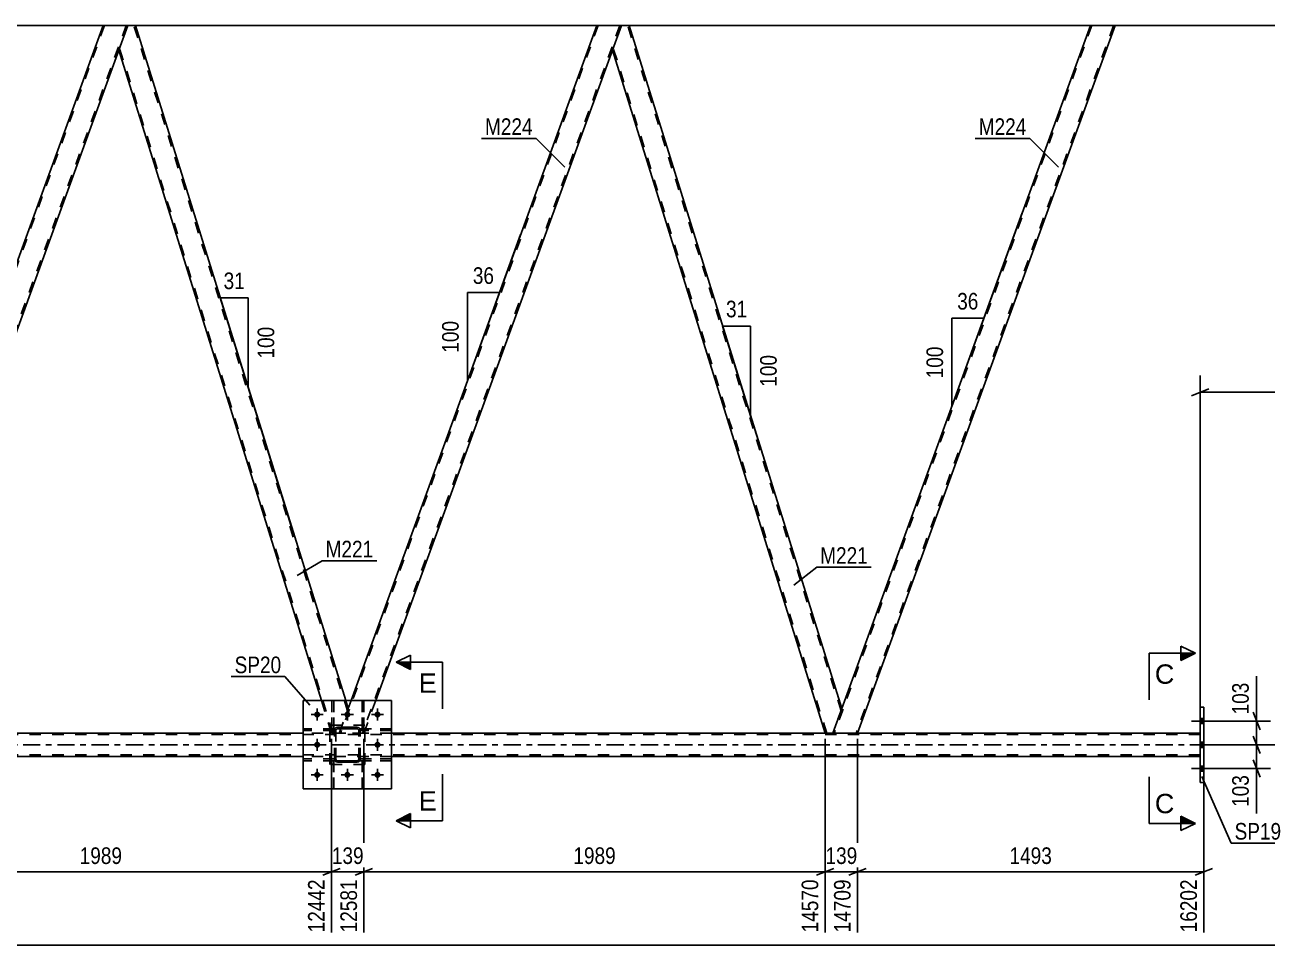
# Model space of a CAD drawing. Header units: millimetres. Extents: x 0 to 841, y 0 to 594.
# Drawn here: x 515.9 to 730.2, y 302.4 to 461.1 of the extents above; entities that cross this region are included whole.
import ezdxf

# ---------------------------------------------------------------- set-up
doc = ezdxf.new("R2010")
doc.units = ezdxf.units.MM
doc.linetypes.add('DXK_LINE_DOT2', pattern=[3.9198, 1.9599, -1.9599])
doc.linetypes.add('DXK_LINE_DOT3', pattern=[5.9187, 2.979, -0.9799, 0.9799, -0.9799])
doc.styles.add('Arial', font='ARIAL.TTF', dxfattribs={"height": 0.2})
doc.styles.add('Arial Narrow', font='ARIALN.TTF', dxfattribs={"height": 0.2})

# ---------------------------------------------------------------- blocks, each defined once
blk = doc.blocks.new('Part-318893340-3813 - 3734')
at = {"color": 7, "linetype": 'DXK_LINE_DOT2'}
for p, q in [((569.33, 339.51), (569.36, 339.69)), ((569.36, 339.69), (569.33, 339.51)), ((569.33, 334.47), (569.33, 339.51)), ((569.33, 339.51), (569.33, 339.51)), ((569.33, 334.47), (569.33, 339.51)), ((569.57, 339.51), (569.59, 339.6)), ((569.59, 339.6), (569.57, 339.51)), ((569.57, 334.47), (569.57, 339.51)), ((569.57, 339.51), (569.57, 339.51)), ((569.57, 339.51), (569.57, 334.47)), ((569.59, 339.6), (569.64, 339.68)), ((569.64, 339.68), (569.59, 339.6)), ((569.62, 339.95), (569.81, 339.99)), ((569.81, 339.99), (569.62, 339.95)), ((569.64, 339.68), (569.72, 339.73)), ((569.72, 339.73), (569.64, 339.68)), ((569.72, 339.73), (569.81, 339.75)), ((569.81, 339.75), (569.72, 339.73)), ((569.81, 339.99), (573.25, 339.99)), ((569.81, 339.99), (569.81, 339.99)), ((569.81, 339.99), (573.25, 339.99)), ((569.81, 339.75), (573.25, 339.75)), ((569.81, 339.75), (569.81, 339.75)), ((569.81, 339.75), (573.25, 339.75)), ((573.25, 339.99), (573.25, 339.99)), ((573.25, 339.99), (573.43, 339.95)), ((573.43, 339.95), (573.25, 339.99)), ((573.25, 339.75), (573.25, 339.75)), ((573.25, 339.75), (573.34, 339.73)), ((573.42, 339.68), (573.34, 339.73)), ((573.42, 339.68), (573.47, 339.6)), ((573.47, 339.6), (573.49, 339.51)), ((573.47, 339.6), (573.49, 339.51)), ((573.49, 334.47), (573.49, 339.51)), ((573.49, 339.51), (573.49, 339.51)), ((573.49, 334.47), (573.49, 339.51)), ((573.69, 339.69), (573.73, 339.51)), ((573.73, 339.51), (573.69, 339.69)), ((573.73, 334.47), (573.73, 339.51)), ((573.73, 339.51), (573.73, 339.51)), ((573.73, 334.47), (573.73, 339.51)), ((569.33, 334.47), (569.33, 334.47)), ((569.36, 334.28), (569.33, 334.47)), ((569.33, 334.47), (569.36, 334.28)), ((569.57, 334.47), (569.57, 334.47)), ((569.59, 334.37), (569.57, 334.47)), ((569.59, 334.37), (569.57, 334.47)), ((569.64, 334.3), (569.59, 334.37)), ((569.72, 334.24), (569.64, 334.3)), ((569.81, 334.23), (569.72, 334.24)), ((569.81, 334.23), (573.25, 334.23)), ((569.81, 334.23), (569.81, 334.23)), ((569.81, 334.23), (573.25, 334.23)), ((573.34, 334.24), (573.25, 334.23)), ((573.25, 334.23), (573.34, 334.24)), ((573.25, 334.23), (573.25, 334.23)), ((573.42, 334.3), (573.34, 334.24)), ((573.34, 334.24), (573.42, 334.3)), ((573.47, 334.37), (573.42, 334.3)), ((573.42, 334.3), (573.47, 334.37)), ((573.49, 334.47), (573.47, 334.37)), ((573.47, 334.37), (573.49, 334.47)), ((573.49, 334.47), (573.49, 334.47)), ((573.73, 334.47), (573.69, 334.28)), ((573.69, 334.28), (573.73, 334.47)), ((573.73, 334.47), (573.73, 334.47)), ((569.81, 333.99), (569.62, 334.02)), ((569.62, 334.02), (569.81, 333.99)), ((569.81, 333.99), (573.25, 333.99)), ((569.81, 333.99), (569.81, 333.99)), ((573.25, 333.99), (569.81, 333.99)), ((573.43, 334.02), (573.25, 333.99)), ((573.25, 333.99), (573.43, 334.02)), ((573.25, 333.99), (573.25, 333.99))]:
    blk.add_line(p, q, dxfattribs=at)
at = {"color": 7, "linetype": 'DXK_LINE_DOT3'}
blk.add_line((571.53, 336.99), (571.53, 336.99), dxfattribs=at)
at = {"color": 7, "linetype": 'DXK_LINE_DOT2'}
for centre, start, end in [((569.81, 339.51), 112.5, 157.5), ((569.81, 339.51), 112.5, 157.5), ((573.25, 339.51), 22.5, 67.5), ((573.25, 339.51), 22.5, 67.5), ((569.81, 334.47), 202.5, 247.5), ((569.81, 334.47), 202.5, 247.5), ((573.25, 334.47), 292.5, 337.5), ((573.25, 334.47), 292.5, 337.5)]:
    blk.add_arc(centre, 0.48, start, end, dxfattribs=at)
blk = doc.blocks.new('Part-318893340-3870 - 3734')
at = {"color": 7, "linetype": 'DXK_LINE_DOT2'}
for p, q in [((574.53, 339.75), (573.73, 339.75)), ((573.73, 339.75), (573.73, 339.43)), ((573.73, 339.43), (574.55, 339.43)), ((579.13, 339.75), (574.33, 339.75)), ((574.33, 339.75), (574.33, 339.43)), ((579.13, 339.43), (574.33, 339.43)), ((579.13, 339.75), (579.13, 339.43))]:
    blk.add_line(p, q, dxfattribs=at)
blk = doc.blocks.new('Part-318893340-3739 - 3734')
at = {"color": 7, "linetype": 'DXK_LINE_DOT2'}
for p, q in [((574.08, 339.74), (574.08, 344.59)), ((574.08, 344.59), (574.4, 344.59)), ((574.4, 344.59), (574.4, 339.74)), ((574.08, 340.34), (574.4, 340.34)), ((574.4, 339.74), (574.08, 339.74))]:
    blk.add_line(p, q, dxfattribs=at)
blk = doc.blocks.new('Bolt-318893340-3868 - 3734')
at = {"linetype": 'Continuous'}
for points in [[(718.6, 341.52), (718.6, 340.64), (719.24, 340.64), (719.24, 341.52)], [(718.6, 341.52), (718.6, 340.64), (719.24, 340.64), (719.24, 341.52)], [(718.6, 341.52), (718.6, 340.64), (719.24, 340.64), (719.24, 341.52)], [(718.6, 337.42), (718.6, 336.54), (719.24, 336.54), (719.24, 337.42)], [(718.6, 337.42), (718.6, 336.54), (719.24, 336.54), (719.24, 337.42)], [(718.6, 333.32), (718.6, 332.44), (719.24, 332.44), (719.24, 333.32)], [(718.6, 333.32), (718.6, 332.44), (719.24, 332.44), (719.24, 333.32)], [(718.6, 333.32), (718.6, 332.44), (719.24, 332.44), (719.24, 333.32)]]:
    blk.add_hatch(color=1, dxfattribs=at).paths.add_polyline_path(points)
at = {"color": 1, "linetype": 'Continuous'}
for p, q in [((720.4, 341.08), (717.08, 341.08)), ((720.4, 341.08), (717.08, 341.08)), ((720.4, 341.08), (717.08, 341.08)), ((719.24, 341.52), (718.6, 341.52)), ((719.24, 341.52), (718.6, 341.52)), ((719.24, 341.52), (718.6, 341.52)), ((719.24, 340.64), (718.6, 340.64)), ((719.24, 340.64), (718.6, 340.64)), ((719.24, 340.64), (718.6, 340.64)), ((720.4, 336.98), (717.08, 336.98)), ((720.4, 336.98), (717.08, 336.98)), ((719.24, 337.42), (718.6, 337.42)), ((719.24, 337.42), (718.6, 337.42)), ((719.24, 336.54), (718.6, 336.54)), ((719.24, 336.54), (718.6, 336.54)), ((720.4, 332.88), (717.08, 332.88)), ((720.4, 332.88), (717.08, 332.88)), ((720.4, 332.88), (717.08, 332.88)), ((719.24, 333.32), (718.6, 333.32)), ((719.24, 333.32), (718.6, 333.32)), ((719.24, 333.32), (718.6, 333.32)), ((719.24, 332.44), (718.6, 332.44)), ((719.24, 332.44), (718.6, 332.44)), ((719.24, 332.44), (718.6, 332.44))]:
    blk.add_line(p, q, dxfattribs=at)
blk = doc.blocks.new('Part-318893340-3742 - 3734')
at = {"color": 7, "linetype": 'DXK_LINE_DOT2'}
for p, q in [((568.88, 339.74), (568.88, 344.59)), ((568.88, 344.59), (569.2, 344.59)), ((569.2, 344.59), (569.2, 339.74)), ((568.88, 340.34), (569.2, 340.34)), ((569.2, 339.74), (568.88, 339.74))]:
    blk.add_line(p, q, dxfattribs=at)
blk = doc.blocks.new('Part-318893340-3856 - 3734')
at = {"color": 2, "linetype": 'Continuous'}
for p, q in [((529.4, 460.98), (449.84, 460.98)), ((614.53, 460.98), (534.97, 460.98)), ((699.67, 460.98), (620.11, 460.98)), ((754.32, 460.98), (703.92, 460.98))]:
    blk.add_line(p, q, dxfattribs=at)
at = {"color": 7, "linetype": 'DXK_LINE_DOT2'}
for p, q in [((534.97, 460.98), (529.4, 460.98)), ((620.11, 460.98), (614.53, 460.98)), ((703.92, 460.98), (699.67, 460.98))]:
    blk.add_line(p, q, dxfattribs=at)
blk = doc.blocks.new('Part-318893340-3822 - 3734')
at = {"color": 7, "linetype": 'DXK_LINE_DOT2'}
for p, q in [((574.08, 344.59), (574.08, 339.74)), ((574.4, 344.59), (574.08, 344.59)), ((574.4, 339.74), (574.4, 344.59)), ((574.08, 340.34), (574.4, 340.34)), ((574.08, 339.74), (574.4, 339.74))]:
    blk.add_line(p, q, dxfattribs=at)
blk = doc.blocks.new('Part-318893340-3763 - 3734')
at = {"color": 7, "linetype": 'DXK_LINE_DOT2'}
for p, q in [((574.53, 340.39), (568.53, 340.39)), ((568.53, 333.59), (568.53, 340.39)), ((574.53, 333.59), (574.53, 340.39)), ((574.53, 333.59), (568.53, 333.59))]:
    blk.add_line(p, q, dxfattribs=at)
blk = doc.blocks.new('Part-318893340-3767 - 3734')
at = {"color": 7, "linetype": 'DXK_LINE_DOT2'}
for p, q in [((569.33, 334.55), (563.93, 334.55)), ((563.93, 334.23), (563.93, 334.55)), ((569.33, 334.23), (563.93, 334.23)), ((568.73, 334.23), (568.73, 334.55)), ((569.33, 334.55), (569.33, 334.23))]:
    blk.add_line(p, q, dxfattribs=at)
blk = doc.blocks.new('Part-318893340-3768 - 3734')
at = {"color": 7, "linetype": 'DXK_LINE_DOT2'}
for p, q in [((569.33, 339.75), (563.93, 339.75)), ((563.93, 339.43), (563.93, 339.75)), ((569.33, 339.43), (563.93, 339.43)), ((568.73, 339.43), (568.73, 339.75)), ((569.33, 339.75), (569.33, 339.43))]:
    blk.add_line(p, q, dxfattribs=at)
blk = doc.blocks.new('Part-318893340-3776 - 3734')
at = {"color": 2, "linetype": 'Continuous'}
for p, q in [((533.66, 460.98), (532.11, 456.73)), ((534.97, 460.98), (533.66, 460.98)), ((571.25, 344.59), (534.97, 460.98)), ((567.06, 344.59), (532.11, 456.73))]:
    blk.add_line(p, q, dxfattribs=at)
at = {"color": 7, "linetype": 'DXK_LINE_DOT2'}
for p, q in [((571.54, 342.86), (534.72, 460.98)), ((532.11, 456.73), (532.11, 456.73)), ((569.06, 338.98), (532.24, 457.1)), ((568.81, 338.98), (567.06, 344.59)), ((570.13, 338.98), (571.68, 343.23)), ((571.68, 343.23), (571.25, 344.59)), ((568.81, 338.98), (570.13, 338.98))]:
    blk.add_line(p, q, dxfattribs=at)
blk = doc.blocks.new('Part-318893340-3857 - 3734')
at = {"color": 7, "linetype": 'DXK_LINE_DOT2'}
for p, q in [((569.33, 334.55), (563.93, 334.55)), ((563.93, 334.55), (563.93, 334.23)), ((569.33, 334.23), (563.93, 334.23)), ((568.73, 334.23), (568.73, 334.55)), ((569.33, 334.23), (569.33, 334.55))]:
    blk.add_line(p, q, dxfattribs=at)
blk = doc.blocks.new('Part-318893340-3791 - 3734')
at = {"color": 2, "linetype": 'Continuous'}
for p, q in [((718.6, 330.48), (718.6, 343.48)), ((718.6, 343.48), (719.24, 343.48)), ((719.24, 343.48), (719.24, 330.48)), ((719.24, 330.48), (718.6, 330.48))]:
    blk.add_line(p, q, dxfattribs=at)
blk = doc.blocks.new('Part-318893340-3869 - 3734')
at = {"color": 7, "linetype": 'DXK_LINE_DOT2'}
for p, q in [((579.13, 334.55), (573.73, 334.55)), ((573.73, 334.55), (573.73, 334.23)), ((573.73, 334.23), (579.13, 334.23)), ((574.33, 334.23), (574.33, 334.55)), ((579.13, 334.23), (579.13, 334.55))]:
    blk.add_line(p, q, dxfattribs=at)
blk = doc.blocks.new('Part-318893340-3867 - 3734')
at = {"color": 2, "linetype": 'Continuous'}
for p, q in [((579.13, 344.59), (563.93, 344.59)), ((563.93, 344.59), (563.93, 329.39)), ((579.13, 344.59), (579.13, 329.39)), ((579.13, 329.39), (563.93, 329.39))]:
    blk.add_line(p, q, dxfattribs=at)
blk = doc.blocks.new('Part-318893340-3811 - 3734')
at = {"color": 7, "linetype": 'DXK_LINE_DOT2'}
for p, q in [((563.93, 344.59), (579.13, 344.59)), ((563.93, 344.59), (563.93, 329.39)), ((579.13, 344.59), (579.13, 329.39)), ((563.93, 329.39), (579.13, 329.39))]:
    blk.add_line(p, q, dxfattribs=at)
blk = doc.blocks.new('Part-318893340-3819 - 3734')
at = {"color": 7, "linetype": 'DXK_LINE_DOT2'}
for p, q in [((568.88, 344.59), (568.88, 339.74)), ((569.2, 344.59), (568.88, 344.59)), ((569.2, 339.74), (569.2, 344.59)), ((568.88, 340.34), (569.2, 340.34)), ((568.88, 339.74), (569.2, 339.74))]:
    blk.add_line(p, q, dxfattribs=at)
blk = doc.blocks.new('Part-318893340-3836 - 3734')
at = {"color": 7, "linetype": 'DXK_LINE_DOT2'}
for p, q in [((574.08, 329.39), (574.08, 334.22)), ((574.08, 334.22), (574.4, 334.22)), ((574.4, 334.22), (574.4, 329.39)), ((574.08, 333.62), (574.4, 333.62)), ((574.4, 329.39), (574.08, 329.39))]:
    blk.add_line(p, q, dxfattribs=at)
blk = doc.blocks.new('Part-318893340-3952 - 3734')
at = {"color": 7, "linetype": 'DXK_LINE_DOT2'}
for p, q in [((614.79, 460.98), (570.38, 338.98)), ((618.53, 460.98), (574.13, 338.98)), ((618.79, 460.98), (617.24, 456.73)), ((572.17, 344.59), (570.13, 338.98)), ((574.39, 338.98), (576.42, 344.59)), ((574.39, 338.98), (570.13, 338.98))]:
    blk.add_line(p, q, dxfattribs=at)
at = {"color": 2, "linetype": 'Continuous'}
for p, q in [((614.53, 460.98), (572.17, 344.59)), ((614.53, 460.98), (618.28, 460.98)), ((618.28, 460.98), (618.79, 460.98)), ((576.42, 344.59), (617.24, 456.73))]:
    blk.add_line(p, q, dxfattribs=at)
blk = doc.blocks.new('Part-318893340-3839 - 3734')
at = {"color": 7, "linetype": 'DXK_LINE_DOT2'}
for p, q in [((568.88, 329.39), (568.88, 334.22)), ((568.88, 334.22), (569.2, 334.22)), ((569.2, 334.22), (569.2, 329.39)), ((568.88, 333.62), (569.2, 333.62)), ((569.2, 329.39), (568.88, 329.39))]:
    blk.add_line(p, q, dxfattribs=at)
blk = doc.blocks.new('Part-318893340-3862 - 3734')
at = {"color": 7, "linetype": 'DXK_LINE_DOT2'}
for p, q in [((529.65, 460.98), (485.25, 338.98)), ((533.4, 460.98), (489, 338.98)), ((533.66, 460.98), (532.11, 456.73)), ((486.54, 343.23), (484.99, 338.98)), ((488.74, 338.98), (489.1, 338.98))]:
    blk.add_line(p, q, dxfattribs=at)
at = {"color": 2, "linetype": 'Continuous'}
for p, q in [((529.4, 460.98), (486.54, 343.23)), ((529.4, 460.98), (533.14, 460.98)), ((533.14, 460.98), (533.66, 460.98)), ((532.11, 456.73), (489.25, 338.98)), ((488.74, 338.98), (484.99, 338.98)), ((489.21, 338.98), (488.74, 338.98)), ((489.25, 338.98), (489.21, 338.98))]:
    blk.add_line(p, q, dxfattribs=at)
blk = doc.blocks.new('Part-318893340-3873 - 3734')
at = {"color": 7, "linetype": 'DXK_LINE_DOT2'}
for p, q in [((574.4, 334.22), (574.08, 334.22)), ((574.08, 334.22), (574.08, 329.39)), ((574.4, 329.39), (574.4, 334.22)), ((574.08, 333.62), (574.4, 333.62)), ((574.08, 329.39), (574.4, 329.39))]:
    blk.add_line(p, q, dxfattribs=at)
blk = doc.blocks.new('Part-318893340-3909 - 3734')
at = {"color": 7, "linetype": 'DXK_LINE_DOT2'}
for p, q in [((573.73, 339.43), (573.73, 339.75)), ((573.73, 339.75), (579.13, 339.75)), ((579.13, 339.43), (573.73, 339.43)), ((574.33, 339.43), (574.33, 339.75)), ((579.13, 339.75), (579.13, 339.43))]:
    blk.add_line(p, q, dxfattribs=at)
blk = doc.blocks.new('Part-318893340-3912 - 3734')
at = {"color": 7, "linetype": 'DXK_LINE_DOT2'}
for p, q in [((569.33, 339.51), (569.36, 339.69)), ((569.36, 339.69), (569.33, 339.51)), ((569.33, 334.47), (569.33, 339.51)), ((569.33, 339.51), (569.33, 339.51)), ((569.33, 334.47), (569.33, 339.51)), ((569.57, 339.51), (569.59, 339.6)), ((569.59, 339.6), (569.57, 339.51)), ((569.57, 334.47), (569.57, 339.51)), ((569.57, 339.51), (569.57, 339.51)), ((569.57, 339.51), (569.57, 334.47)), ((569.59, 339.6), (569.64, 339.68)), ((569.64, 339.68), (569.59, 339.6)), ((569.62, 339.95), (569.81, 339.99)), ((569.81, 339.99), (569.62, 339.95)), ((569.64, 339.68), (569.72, 339.73)), ((569.72, 339.73), (569.64, 339.68)), ((569.81, 339.75), (569.72, 339.73)), ((573.25, 339.99), (569.81, 339.99)), ((573.25, 339.75), (569.81, 339.75)), ((573.25, 339.99), (573.43, 339.95)), ((573.43, 339.95), (573.25, 339.99)), ((573.34, 339.73), (573.25, 339.75)), ((573.34, 339.73), (573.42, 339.68)), ((573.42, 339.68), (573.47, 339.6)), ((573.47, 339.6), (573.42, 339.68)), ((573.47, 339.6), (573.49, 339.51)), ((573.49, 339.51), (573.47, 339.6)), ((573.49, 334.47), (573.49, 339.51)), ((573.49, 339.51), (573.49, 339.51)), ((573.49, 334.47), (573.49, 339.51)), ((573.69, 339.69), (573.73, 339.51)), ((573.73, 339.51), (573.69, 339.69)), ((573.73, 334.47), (573.73, 339.51)), ((573.73, 339.51), (573.73, 339.51)), ((573.73, 334.47), (573.73, 339.51)), ((569.33, 334.47), (569.33, 334.47)), ((569.36, 334.28), (569.33, 334.47)), ((569.33, 334.47), (569.36, 334.28)), ((569.57, 334.47), (569.57, 334.47)), ((569.59, 334.37), (569.57, 334.47)), ((569.57, 334.47), (569.59, 334.37)), ((569.64, 334.3), (569.59, 334.37)), ((569.59, 334.37), (569.64, 334.3)), ((569.72, 334.24), (569.64, 334.3)), ((569.81, 334.23), (569.72, 334.24)), ((573.25, 334.23), (569.81, 334.23)), ((573.34, 334.24), (573.25, 334.23)), ((573.42, 334.3), (573.34, 334.24)), ((573.34, 334.24), (573.42, 334.3)), ((573.47, 334.37), (573.42, 334.3)), ((573.42, 334.3), (573.47, 334.37)), ((573.49, 334.47), (573.47, 334.37)), ((573.47, 334.37), (573.49, 334.47)), ((573.49, 334.47), (573.49, 334.47)), ((573.73, 334.47), (573.69, 334.28)), ((573.69, 334.28), (573.73, 334.47)), ((573.73, 334.47), (573.73, 334.47)), ((569.81, 333.99), (569.62, 334.02)), ((569.62, 334.02), (569.81, 333.99)), ((573.25, 333.99), (569.81, 333.99)), ((573.43, 334.02), (573.25, 333.99)), ((573.25, 333.99), (573.43, 334.02))]:
    blk.add_line(p, q, dxfattribs=at)
at = {"color": 7, "linetype": 'DXK_LINE_DOT3'}
blk.add_line((571.53, 336.99), (571.53, 336.99), dxfattribs=at)
at = {"color": 7, "linetype": 'DXK_LINE_DOT2'}
for centre, start, end in [((569.81, 339.51), 112.5, 157.5), ((569.81, 339.51), 112.5, 157.5), ((573.25, 339.51), 22.5, 67.5), ((573.25, 339.51), 22.5, 67.5), ((569.81, 334.47), 202.5, 247.5), ((569.81, 334.47), 202.5, 247.5), ((573.25, 334.47), 292.5, 337.5), ((573.25, 334.47), 292.5, 337.5)]:
    blk.add_arc(centre, 0.48, start, end, dxfattribs=at)
blk = doc.blocks.new('Part-318893340-3914 - 3734')
at = {"color": 7, "linetype": 'DXK_LINE_DOT2'}
for p, q in [((573.73, 334.23), (573.73, 334.55)), ((573.73, 334.55), (579.13, 334.55)), ((579.13, 334.23), (573.73, 334.23)), ((574.33, 334.23), (574.33, 334.55)), ((579.13, 334.55), (579.13, 334.23))]:
    blk.add_line(p, q, dxfattribs=at)
blk = doc.blocks.new('Bolt-318893340-3931 - 3734')
at = {"linetype": 'Continuous'}
for points in [[(566.85, 342.19, -1), (565.81, 342.19, -1)], [(572.05, 342.19, -1), (571.01, 342.19, -1)], [(577.25, 342.19, -1), (576.21, 342.19, -1)], [(566.85, 336.99, -1), (565.81, 336.99, -1)], [(577.25, 336.99, -1), (576.21, 336.99, -1)], [(566.85, 331.79, -1), (565.81, 331.79, -1)], [(572.05, 331.79, -1), (571.01, 331.79, -1)], [(577.25, 331.79, -1), (576.21, 331.79, -1)]]:
    blk.add_hatch(color=1, dxfattribs=at).paths.add_polyline_path(points)
at = {"color": 1, "linetype": 'Continuous'}
for p, q in [((566.33, 343.23), (566.33, 341.15)), ((571.53, 343.23), (571.53, 341.15)), ((576.73, 343.23), (576.73, 341.15)), ((567.37, 342.19), (565.29, 342.19)), ((572.57, 342.19), (570.49, 342.19)), ((577.77, 342.19), (575.69, 342.19)), ((567.37, 336.99), (565.29, 336.99)), ((566.33, 338.03), (566.33, 335.95)), ((577.77, 336.99), (575.69, 336.99)), ((576.73, 338.03), (576.73, 335.95)), ((566.33, 332.83), (566.33, 330.75)), ((571.53, 332.83), (571.53, 330.75)), ((576.73, 332.83), (576.73, 330.75)), ((567.37, 331.79), (565.29, 331.79)), ((572.57, 331.79), (570.49, 331.79)), ((577.77, 331.79), (575.69, 331.79))]:
    blk.add_line(p, q, dxfattribs=at)
blk = doc.blocks.new('Bolt-318893340-3932 - 3734')
at = {"color": 1, "linetype": 'Continuous'}
for p, q in [((566.33, 343.23), (566.33, 342.53)), ((571.53, 343.23), (571.53, 342.53)), ((576.73, 343.23), (576.73, 342.53)), ((565.29, 342.19), (565.98, 342.19)), ((566.33, 341.15), (566.33, 341.84)), ((567.37, 342.19), (566.68, 342.19)), ((570.49, 342.19), (571.18, 342.19)), ((571.53, 341.15), (571.53, 341.84)), ((572.57, 342.19), (571.88, 342.19)), ((575.69, 342.19), (576.38, 342.19)), ((576.73, 341.15), (576.73, 341.84)), ((577.77, 342.19), (577.08, 342.19)), ((565.29, 336.99), (565.98, 336.99)), ((566.33, 338.03), (566.33, 337.33)), ((566.33, 335.95), (566.33, 336.64)), ((567.37, 336.99), (566.68, 336.99)), ((575.69, 336.99), (576.38, 336.99)), ((576.73, 338.03), (576.73, 337.33)), ((576.73, 335.95), (576.73, 336.64)), ((577.77, 336.99), (577.08, 336.99)), ((566.33, 332.83), (566.33, 332.13)), ((571.53, 332.83), (571.53, 332.13)), ((576.73, 332.83), (576.73, 332.13)), ((565.29, 331.79), (565.98, 331.79)), ((566.33, 330.75), (566.33, 331.44)), ((567.37, 331.79), (566.68, 331.79)), ((570.49, 331.79), (571.18, 331.79)), ((571.53, 330.75), (571.53, 331.44)), ((572.57, 331.79), (571.88, 331.79)), ((575.69, 331.79), (576.38, 331.79)), ((576.73, 330.75), (576.73, 331.44)), ((577.77, 331.79), (577.08, 331.79))]:
    blk.add_line(p, q, dxfattribs=at)
blk = doc.blocks.new('Part-318893340-3942 - 3734')
at = {"color": 7, "linetype": 'DXK_LINE_DOT2'}
for p, q in [((718.6, 338.74), (107.21, 338.74)), ((579.13, 338.98), (563.93, 338.98)), ((659.52, 338.98), (653.94, 338.98)), ((718.6, 338.98), (718.6, 334.98)), ((718.6, 335.22), (107.21, 335.22)), ((579.13, 334.98), (393.66, 334.98))]:
    blk.add_line(p, q, dxfattribs=at)
at = {"color": 2, "linetype": 'Continuous'}
for p, q in [((563.93, 338.98), (489.25, 338.98)), ((653.94, 338.98), (579.13, 338.98)), ((718.6, 338.98), (659.52, 338.98)), ((563.93, 334.98), (408.86, 334.98)), ((718.6, 334.98), (579.13, 334.98))]:
    blk.add_line(p, q, dxfattribs=at)
at = {"color": 7, "linetype": 'DXK_LINE_DOT3'}
blk.add_line((107.21, 336.98), (718.6, 336.98), dxfattribs=at)
blk = doc.blocks.new('Part-318893340-3957 - 3734')
at = {"color": 2, "linetype": 'Continuous'}
for p, q in [((618.79, 460.98), (617.24, 456.73)), ((620.11, 460.98), (618.79, 460.98)), ((656.81, 343.23), (620.11, 460.98)), ((653.94, 338.98), (617.24, 456.73)), ((655.26, 338.98), (656.81, 343.23)), ((655.26, 338.98), (653.94, 338.98))]:
    blk.add_line(p, q, dxfattribs=at)
at = {"color": 7, "linetype": 'DXK_LINE_DOT2'}
for p, q in [((656.67, 342.86), (619.86, 460.98)), ((617.24, 456.73), (617.24, 456.73)), ((654.2, 338.98), (617.38, 457.1)), ((656.66, 342.83), (656.64, 342.77))]:
    blk.add_line(p, q, dxfattribs=at)
blk = doc.blocks.new('Part-318893340-3963 - 3734')
at = {"color": 7, "linetype": 'DXK_LINE_DOT2'}
for p, q in [((699.92, 460.98), (655.52, 338.98)), ((703.67, 460.98), (659.26, 338.98)), ((656.81, 343.23), (655.26, 338.98)), ((659.01, 338.98), (659.37, 338.98))]:
    blk.add_line(p, q, dxfattribs=at)
at = {"color": 2, "linetype": 'Continuous'}
for p, q in [((699.67, 460.98), (656.81, 343.23)), ((703.92, 460.98), (659.52, 338.98)), ((699.67, 460.98), (703.41, 460.98)), ((703.41, 460.98), (703.92, 460.98)), ((659.01, 338.98), (655.26, 338.98)), ((659.48, 338.98), (659.01, 338.98)), ((659.52, 338.98), (659.48, 338.98))]:
    blk.add_line(p, q, dxfattribs=at)
blk = doc.blocks.new('Part-318893340-3968 - 3734')
at = {"color": 7, "linetype": 'DXK_LINE_DOT2'}
for p, q in [((569.2, 334.22), (568.88, 334.22)), ((568.88, 334.22), (568.88, 329.39)), ((569.2, 329.39), (569.2, 334.22)), ((568.88, 333.62), (569.2, 333.62)), ((568.88, 329.39), (569.2, 329.39))]:
    blk.add_line(p, q, dxfattribs=at)
blk = doc.blocks.new('Part-318893340-3973 - 3734')
at = {"color": 7, "linetype": 'DXK_LINE_DOT2'}
for p, q in [((574.53, 340.39), (568.53, 340.39)), ((568.53, 333.59), (568.53, 340.39)), ((574.53, 333.59), (574.53, 340.39)), ((574.53, 333.59), (568.53, 333.59))]:
    blk.add_line(p, q, dxfattribs=at)
blk = doc.blocks.new('Part-318893340-3987 - 3734')
at = {"color": 7, "linetype": 'DXK_LINE_DOT2'}
for p, q in [((569.33, 339.75), (563.93, 339.75)), ((563.93, 339.75), (563.93, 339.43)), ((569.33, 339.43), (563.93, 339.43)), ((568.73, 339.43), (568.73, 339.75)), ((569.33, 339.43), (569.33, 339.75))]:
    blk.add_line(p, q, dxfattribs=at)
blk = doc.blocks.new('StraightDimension-318893340-4803 - 3734')
at = {"color": 7, "linetype": 'Continuous'}
for p, q in [((720.24, 336.98), (730.73, 336.98)), ((727.73, 338.48), (728.93, 335.48)), ((728.33, 332.88), (728.33, 336.98)), ((728.93, 331.38), (727.73, 334.38)), ((720.24, 332.88), (730.73, 332.88))]:
    blk.add_line(p, q, dxfattribs=at)
at = {"color": 0}
blk.add_wipeout([(727.58, 332.36), (723.38, 332.36), (723.38, 325.67), (727.58, 325.67)], dxfattribs=at)
at = {"color": 7, "linetype": 'Continuous'}
blk.add_line((728.33, 332.88), (728.33, 325.15), dxfattribs=at)
blk.add_line((728.33, 332.88), (728.33, 325.15), dxfattribs=at)
at = {"color": 3, "style": 'Arial Narrow'}
blk.add_text('103', height=2.863, rotation=90.0002, dxfattribs=at).set_placement((726.98, 326.27))
blk = doc.blocks.new('StraightDimension-318893340-4793 - 3734')
at = {"color": 7, "linetype": 'Continuous'}
for p, q in [((720.24, 341.08), (730.73, 341.08)), ((727.73, 342.58), (728.93, 339.58)), ((728.33, 336.98), (728.33, 341.08)), ((720.24, 336.98), (730.73, 336.98)), ((728.93, 335.48), (727.73, 338.48))]:
    blk.add_line(p, q, dxfattribs=at)
at = {"color": 0}
blk.add_wipeout([(727.58, 348.29), (723.38, 348.29), (723.38, 341.61), (727.58, 341.61)], dxfattribs=at)
at = {"color": 7, "linetype": 'Continuous'}
blk.add_line((728.33, 341.08), (728.33, 348.82), dxfattribs=at)
blk.add_line((728.33, 341.08), (728.33, 348.82), dxfattribs=at)
at = {"color": 3, "style": 'Arial Narrow'}
blk.add_text('103', height=2.863, rotation=90.0002, dxfattribs=at).set_placement((726.98, 342.21))
blk = doc.blocks.new('AngleDimension-318893340-5120 - 3734')
at = {"color": 7, "linetype": 'Continuous'}
for p, q in [((601.41, 424.93), (597.77, 414.94)), ((592.23, 414.94), (597.77, 414.94)), ((592.23, 399.71), (597.77, 414.94)), ((592.23, 399.71), (592.23, 414.94))]:
    blk.add_line(p, q, dxfattribs=at)
at = {"color": 0}
for points in [[(597.43, 415.84), (597.43, 420.04), (592.57, 420.04), (592.57, 415.84)], [(591.33, 410.67), (587.13, 410.67), (587.13, 403.98), (591.33, 403.98)]]:
    blk.add_wipeout(points, dxfattribs=at)
at = {"color": 3, "style": 'Arial Narrow'}
blk.add_text('36', height=2.863, dxfattribs=at).set_placement((593.17, 416.44))
blk.add_text('100', height=2.863, rotation=90.0002, dxfattribs=at).set_placement((590.73, 404.58))
blk = doc.blocks.new('AngleDimension-318893340-4408 - 3734')
at = {"color": 7, "linetype": 'Continuous'}
for p, q in [((641.07, 409.18), (636.25, 409.18)), ((641.07, 393.72), (636.25, 409.18)), ((641.07, 393.72), (641.07, 409.18)), ((643.86, 384.78), (641.07, 393.72))]:
    blk.add_line(p, q, dxfattribs=at)
at = {"color": 0}
for points in [[(641.09, 410.08), (641.09, 414.28), (636.23, 414.28), (636.23, 410.08)], [(646.17, 404.79), (641.97, 404.79), (641.97, 398.11), (646.17, 398.11)]]:
    blk.add_wipeout(points, dxfattribs=at)
at = {"color": 3, "style": 'Arial Narrow'}
blk.add_text('31', height=2.863, dxfattribs=at).set_placement((636.83, 410.68))
blk.add_text('100', height=2.863, rotation=90.0002, dxfattribs=at).set_placement((645.57, 398.71))
blk = doc.blocks.new('StraightDimension-318893340-4430 - 3734')
at = {"color": 7, "linetype": 'Continuous'}
blk.add_line((97.95, 302.44), (763.58, 302.44), dxfattribs=at)
blk = doc.blocks.new('StraightDimension-318893340-4441 - 3734')
at = {"color": 7, "linetype": 'Continuous'}
for p, q in [((719.24, 342.48), (719.24, 304.64)), ((659.52, 337.98), (659.52, 304.64)), ((661.02, 315.68), (658.02, 314.48)), ((659.52, 315.08), (719.24, 315.08)), ((717.74, 314.48), (720.74, 315.68))]:
    blk.add_line(p, q, dxfattribs=at)
at = {"color": 0}
blk.add_wipeout([(693.64, 315.83), (693.64, 320.03), (685.12, 320.03), (685.12, 315.83)], dxfattribs=at)
at = {"color": 0, "linetype": 'Continuous'}
blk.add_wipeout([(718.64, 314.38), (714.44, 314.38), (714.44, 304.04), (718.64, 304.04)], dxfattribs=at)
at = {"color": 3, "style": 'Arial Narrow'}
blk.add_text('1493', height=2.863, dxfattribs=at).set_placement((685.72, 316.43))
at = {"color": 3, "linetype": 'Continuous', "style": 'Arial Narrow'}
blk.add_text('16202', height=2.863, rotation=90.0002, dxfattribs=at).set_placement((718.04, 304.64))
blk = doc.blocks.new('StraightDimension-318893340-4442 - 3734')
at = {"color": 7, "linetype": 'Continuous'}
for p, q in [((653.94, 337.98), (653.94, 304.64)), ((659.52, 337.98), (659.52, 304.64)), ((652.44, 314.48), (655.44, 315.68)), ((653.94, 315.08), (659.52, 315.08)), ((661.02, 315.68), (658.02, 314.48))]:
    blk.add_line(p, q, dxfattribs=at)
at = {"color": 0}
blk.add_wipeout([(660.07, 315.83), (660.07, 320.03), (653.39, 320.03), (653.39, 315.83)], dxfattribs=at)
at = {"color": 0, "linetype": 'Continuous'}
blk.add_wipeout([(658.92, 314.38), (654.72, 314.38), (654.72, 304.04), (658.92, 304.04)], dxfattribs=at)
at = {"color": 3, "style": 'Arial Narrow'}
blk.add_text('139', height=2.863, dxfattribs=at).set_placement((653.99, 316.43))
at = {"color": 3, "linetype": 'Continuous', "style": 'Arial Narrow'}
blk.add_text('14709', height=2.863, rotation=90.0002, dxfattribs=at).set_placement((658.32, 304.64))
blk = doc.blocks.new('StraightDimension-318893340-4443 - 3734')
at = {"color": 7, "linetype": 'Continuous'}
for p, q in [((574.39, 337.98), (574.39, 304.64)), ((653.94, 337.98), (653.94, 304.64)), ((575.89, 315.68), (572.89, 314.48)), ((574.39, 315.08), (653.94, 315.08)), ((652.44, 314.48), (655.44, 315.68))]:
    blk.add_line(p, q, dxfattribs=at)
at = {"color": 0}
blk.add_wipeout([(618.42, 315.83), (618.42, 320.03), (609.91, 320.03), (609.91, 315.83)], dxfattribs=at)
at = {"color": 0, "linetype": 'Continuous'}
blk.add_wipeout([(653.34, 314.38), (649.14, 314.38), (649.14, 304.04), (653.34, 304.04)], dxfattribs=at)
at = {"color": 3, "style": 'Arial Narrow'}
blk.add_text('1989', height=2.863, dxfattribs=at).set_placement((610.51, 316.43))
at = {"color": 3, "linetype": 'Continuous', "style": 'Arial Narrow'}
blk.add_text('14570', height=2.863, rotation=90.0002, dxfattribs=at).set_placement((652.74, 304.64))
blk = doc.blocks.new('StraightDimension-318893340-4444 - 3734')
at = {"color": 7, "linetype": 'Continuous'}
for p, q in [((568.81, 337.98), (568.81, 304.64)), ((574.39, 337.98), (574.39, 304.64)), ((567.31, 314.48), (570.31, 315.68)), ((568.81, 315.08), (574.39, 315.08)), ((575.89, 315.68), (572.89, 314.48))]:
    blk.add_line(p, q, dxfattribs=at)
at = {"color": 0}
blk.add_wipeout([(574.94, 315.83), (574.94, 320.03), (568.26, 320.03), (568.26, 315.83)], dxfattribs=at)
at = {"color": 0, "linetype": 'Continuous'}
blk.add_wipeout([(573.79, 314.38), (569.59, 314.38), (569.59, 304.04), (573.79, 304.04)], dxfattribs=at)
at = {"color": 3, "style": 'Arial Narrow'}
blk.add_text('139', height=2.863, dxfattribs=at).set_placement((568.86, 316.43))
at = {"color": 3, "linetype": 'Continuous', "style": 'Arial Narrow'}
blk.add_text('12581', height=2.863, rotation=90.0002, dxfattribs=at).set_placement((573.19, 304.64))
blk = doc.blocks.new('StraightDimension-318893340-4445 - 3734')
at = {"color": 7, "linetype": 'Continuous'}
for p, q in [((489.25, 337.98), (489.25, 304.64)), ((568.81, 337.98), (568.81, 304.64)), ((490.75, 315.68), (487.75, 314.48)), ((489.25, 315.08), (568.81, 315.08)), ((567.31, 314.48), (570.31, 315.68))]:
    blk.add_line(p, q, dxfattribs=at)
at = {"color": 0}
blk.add_wipeout([(533.29, 315.83), (533.29, 320.03), (524.77, 320.03), (524.77, 315.83)], dxfattribs=at)
at = {"color": 0, "linetype": 'Continuous'}
blk.add_wipeout([(568.21, 314.38), (564.01, 314.38), (564.01, 304.04), (568.21, 304.04)], dxfattribs=at)
at = {"color": 3, "style": 'Arial Narrow'}
blk.add_text('1989', height=2.863, dxfattribs=at).set_placement((525.37, 316.43))
at = {"color": 3, "linetype": 'Continuous', "style": 'Arial Narrow'}
blk.add_text('12442', height=2.863, rotation=90.0002, dxfattribs=at).set_placement((567.61, 304.64))
blk = doc.blocks.new('StraightDimension-318893340-4725 - 3734')
at = {"color": 7, "linetype": 'Continuous'}
for p, q in [((764.58, 462.98), (781.53, 462.98)), ((779.73, 461.48), (778.53, 464.48)), ((779.13, 336.98), (779.13, 462.98)), ((720.24, 336.98), (781.53, 336.98)), ((778.53, 338.48), (779.73, 335.48))]:
    blk.add_line(p, q, dxfattribs=at)
at = {"color": 0}
blk.add_wipeout([(778.38, 404.24), (774.18, 404.24), (774.18, 395.73), (778.38, 395.73)], dxfattribs=at)
at = {"color": 3, "style": 'Arial Narrow'}
blk.add_text('3150', height=2.863, rotation=90.0002, dxfattribs=at).set_placement((777.78, 396.33))
blk = doc.blocks.new('StraightDimension-318893340-4735 - 3734')
at = {"color": 7, "linetype": 'Continuous'}
for p, q in [((762.94, 459.98), (762.94, 395.37)), ((718.6, 339.98), (718.6, 400.62)), ((720.1, 398.37), (717.1, 397.17)), ((718.6, 397.77), (762.94, 397.77)), ((761.44, 397.17), (764.44, 398.37))]:
    blk.add_line(p, q, dxfattribs=at)
at = {"color": 0}
blk.add_wipeout([(745.03, 398.52), (745.03, 402.72), (736.52, 402.72), (736.52, 398.52)], dxfattribs=at)
at = {"color": 3, "style": 'Arial Narrow'}
blk.add_text('1147', height=2.863, dxfattribs=at).set_placement((737.12, 399.12))
blk = doc.blocks.new('AngleDimension-318893340-5106 - 3734')
at = {"color": 7, "linetype": 'Continuous'}
for p, q in [((554.42, 414.04), (549.6, 414.04)), ((554.42, 398.58), (549.6, 414.04)), ((554.42, 398.58), (554.42, 414.04)), ((562.1, 373.95), (554.42, 398.58))]:
    blk.add_line(p, q, dxfattribs=at)
at = {"color": 0}
for points in [[(554.44, 414.94), (554.44, 419.14), (549.59, 419.14), (549.59, 414.94)], [(559.52, 409.65), (555.32, 409.65), (555.32, 402.97), (559.52, 402.97)]]:
    blk.add_wipeout(points, dxfattribs=at)
at = {"color": 3, "style": 'Arial Narrow'}
blk.add_text('31', height=2.863, dxfattribs=at).set_placement((550.19, 415.54))
blk.add_text('100', height=2.863, rotation=90.0002, dxfattribs=at).set_placement((558.92, 403.57))
blk = doc.blocks.new('AngleDimension-318893340-5134 - 3734')
at = {"color": 7, "linetype": 'Continuous'}
for p, q in [((687.91, 428.69), (681.3, 410.52)), ((675.76, 410.52), (681.3, 410.52)), ((675.76, 395.3), (681.3, 410.52)), ((675.76, 395.3), (675.76, 410.52))]:
    blk.add_line(p, q, dxfattribs=at)
at = {"color": 0}
for points in [[(680.96, 411.42), (680.96, 415.62), (676.1, 415.62), (676.1, 411.42)], [(674.86, 406.25), (670.66, 406.25), (670.66, 399.56), (674.86, 399.56)]]:
    blk.add_wipeout(points, dxfattribs=at)
at = {"color": 3, "style": 'Arial Narrow'}
blk.add_text('36', height=2.863, dxfattribs=at).set_placement((676.7, 412.02))
blk.add_text('100', height=2.863, rotation=90.0002, dxfattribs=at).set_placement((674.26, 400.16))
blk = doc.blocks.new('Mark-318893340-3787 - 3734')
at = {"color": 0}
blk.add_wipeout([(732.58, 320.63), (732.58, 323.63), (724.54, 323.63), (724.54, 320.63)], dxfattribs=at)
blk.add_wipeout([(732.58, 320.63), (732.58, 323.63), (724.54, 323.63), (724.54, 320.63)], dxfattribs=at)
at = {"color": 30, "linetype": 'Continuous'}
for p, q in [((718.86, 331.5), (723.94, 320.03)), ((723.94, 320.03), (733.18, 320.03))]:
    blk.add_line(p, q, dxfattribs=at)
at = {"color": 3, "style": 'Arial Narrow'}
blk.add_text('SP19', height=2.863, dxfattribs=at).set_placement((724.54, 320.63))
blk = doc.blocks.new('SectionMark-318893340-5180 - 3734')
at = {"linetype": 'Continuous'}
for points in [[(715.28, 351.5), (715.28, 352.75), (717.78, 352.75)], [(715.28, 323.43), (715.28, 324.68), (717.78, 323.43)]]:
    blk.add_hatch(color=6, dxfattribs=at).paths.add_polyline_path(points)
at = {"color": 6, "linetype": 'Continuous'}
for p, q in [((715.28, 351.5), (715.28, 354)), ((715.28, 354), (717.78, 352.75)), ((709.78, 352.75), (717.78, 352.75)), ((717.78, 352.75), (715.28, 351.5)), ((717.78, 323.43), (715.28, 324.68)), ((715.28, 324.68), (715.28, 322.18)), ((709.78, 323.43), (717.78, 323.43)), ((717.78, 323.43), (715.28, 322.18))]:
    blk.add_line(p, q, dxfattribs=at)
at = {"color": 0, "linetype": 'Continuous'}
for points in [[(714.15, 347.5), (714.15, 351), (710.78, 351), (710.78, 347.5)], [(714.15, 325.18), (714.15, 328.68), (710.78, 328.68), (710.78, 325.18)]]:
    blk.add_wipeout(points, dxfattribs=at)
at = {"color": 6, "linetype": 'Continuous'}
for p, q in [((709.78, 352.75), (709.78, 344.75)), ((709.78, 323.43), (709.78, 331.43))]:
    blk.add_line(p, q, dxfattribs=at)
at = {"color": 3, "linetype": 'Continuous', "style": 'Arial'}
for p in [(710.78, 347.5), (710.78, 325.18)]:
    blk.add_text('C', height=3.34, dxfattribs=at).set_placement(p)
blk = doc.blocks.new('Mark-318893340-3863 - 3734')
at = {"color": 0}
blk.add_wipeout([(560.13, 349.33), (560.13, 352.33), (552.09, 352.33), (552.09, 349.33)], dxfattribs=at)
blk.add_wipeout([(560.13, 349.33), (560.13, 352.33), (552.09, 352.33), (552.09, 349.33)], dxfattribs=at)
at = {"color": 30, "linetype": 'Continuous'}
for p in [(551.49, 348.73), (565.08, 343.79)]:
    blk.add_line(p, (560.73, 348.73), dxfattribs=at)
at = {"color": 3, "style": 'Arial Narrow'}
blk.add_text('SP20', height=2.863, dxfattribs=at).set_placement((552.09, 349.33))
blk = doc.blocks.new('Mark-318893340-15121 - 3734')
at = {"color": 0}
blk.add_wipeout([(576, 369.29), (576, 372.29), (567.78, 372.29), (567.78, 369.29)], dxfattribs=at)
blk.add_wipeout([(576, 369.29), (576, 372.29), (567.78, 372.29), (567.78, 369.29)], dxfattribs=at)
at = {"color": 30, "linetype": 'Continuous'}
for p, q in [((562.85, 366.19), (567.18, 368.69)), ((567.18, 368.69), (576.6, 368.69))]:
    blk.add_line(p, q, dxfattribs=at)
at = {"color": 3, "style": 'Arial Narrow'}
blk.add_text('M221', height=2.863, dxfattribs=at).set_placement((567.78, 369.29))
blk = doc.blocks.new('SectionMark-318893340-5218 - 3734')
at = {"linetype": 'Continuous'}
for points in [[(582.44, 351.2), (582.44, 349.95), (579.94, 351.2)], [(582.44, 325.14), (582.44, 323.89), (579.94, 323.89)]]:
    blk.add_hatch(color=6, dxfattribs=at).paths.add_polyline_path(points)
at = {"color": 6, "linetype": 'Continuous'}
for p, q in [((579.94, 351.2), (582.44, 352.45)), ((582.44, 349.95), (582.44, 352.45)), ((587.94, 351.2), (579.94, 351.2)), ((579.94, 351.2), (582.44, 349.95)), ((579.94, 323.89), (582.44, 325.14)), ((587.94, 323.89), (579.94, 323.89)), ((582.44, 322.64), (579.94, 323.89)), ((582.44, 325.14), (582.44, 322.64))]:
    blk.add_line(p, q, dxfattribs=at)
at = {"color": 0, "linetype": 'Continuous'}
for points in [[(586.94, 345.95), (586.94, 349.45), (583.83, 349.45), (583.83, 345.95)], [(586.94, 325.64), (586.94, 329.14), (583.83, 329.14), (583.83, 325.64)]]:
    blk.add_wipeout(points, dxfattribs=at)
at = {"color": 6, "linetype": 'Continuous'}
for p, q in [((587.94, 351.2), (587.94, 343.2)), ((587.94, 323.89), (587.94, 331.89))]:
    blk.add_line(p, q, dxfattribs=at)
at = {"color": 3, "linetype": 'Continuous', "style": 'Arial'}
for p in [(583.83, 345.95), (583.83, 325.64)]:
    blk.add_text('E', height=3.34, dxfattribs=at).set_placement(p)
blk = doc.blocks.new('Mark-318893340-15145 - 3734')
at = {"color": 0}
blk.add_wipeout([(603.5, 442.12), (603.5, 445.12), (595.27, 445.12), (595.27, 442.12)], dxfattribs=at)
blk.add_wipeout([(603.5, 442.12), (603.5, 445.12), (595.27, 445.12), (595.27, 442.12)], dxfattribs=at)
at = {"color": 30, "linetype": 'Continuous'}
for p in [(594.67, 441.52), (609.05, 436.57)]:
    blk.add_line(p, (604.1, 441.52), dxfattribs=at)
at = {"color": 3, "style": 'Arial Narrow'}
blk.add_text('M224', height=2.863, dxfattribs=at).set_placement((595.27, 442.12))
blk = doc.blocks.new('Mark-318893340-15148 - 3734')
at = {"color": 0}
blk.add_wipeout([(661.29, 368.18), (661.29, 371.18), (653.07, 371.18), (653.07, 368.18)], dxfattribs=at)
blk.add_wipeout([(661.29, 368.18), (661.29, 371.18), (653.07, 371.18), (653.07, 368.18)], dxfattribs=at)
at = {"color": 30, "linetype": 'Continuous'}
for p, q in [((648.53, 364.5), (652.47, 367.58)), ((652.47, 367.58), (661.89, 367.58))]:
    blk.add_line(p, q, dxfattribs=at)
at = {"color": 3, "style": 'Arial Narrow'}
blk.add_text('M221', height=2.863, dxfattribs=at).set_placement((653.07, 368.18))
blk = doc.blocks.new('Mark-318893340-15151 - 3734')
at = {"color": 0}
blk.add_wipeout([(688.63, 442.12), (688.63, 445.12), (680.41, 445.12), (680.41, 442.12)], dxfattribs=at)
blk.add_wipeout([(688.63, 442.12), (688.63, 445.12), (680.41, 445.12), (680.41, 442.12)], dxfattribs=at)
at = {"color": 30, "linetype": 'Continuous'}
for p in [(679.81, 441.52), (694.18, 436.57)]:
    blk.add_line(p, (689.23, 441.52), dxfattribs=at)
at = {"color": 3, "style": 'Arial Narrow'}
blk.add_text('M224', height=2.863, dxfattribs=at).set_placement((680.41, 442.12))

msp = doc.modelspace()

# ---------------------------------------------------------------- block references
for name in ['Part-318893340-3856 - 3734', 'Part-318893340-3862 - 3734', 'Part-318893340-3776 - 3734', 'Part-318893340-3952 - 3734', 'Part-318893340-3957 - 3734', 'Part-318893340-3963 - 3734', 'Part-318893340-3867 - 3734', 'Part-318893340-3811 - 3734', 'Bolt-318893340-3931 - 3734', 'Bolt-318893340-3932 - 3734', 'Part-318893340-3742 - 3734', 'Part-318893340-3819 - 3734', 'Part-318893340-3739 - 3734', 'Part-318893340-3822 - 3734', 'Part-318893340-3791 - 3734', 'Bolt-318893340-3868 - 3734', 'Part-318893340-3942 - 3734', 'Part-318893340-3768 - 3734', 'Part-318893340-3987 - 3734', 'Part-318893340-3763 - 3734', 'Part-318893340-3973 - 3734', 'Part-318893340-3813 - 3734', 'Part-318893340-3912 - 3734', 'Part-318893340-3870 - 3734', 'Part-318893340-3909 - 3734', 'Part-318893340-3767 - 3734', 'Part-318893340-3857 - 3734', 'Part-318893340-3839 - 3734', 'Part-318893340-3968 - 3734', 'Part-318893340-3869 - 3734', 'Part-318893340-3914 - 3734', 'Part-318893340-3836 - 3734', 'Part-318893340-3873 - 3734']:
    msp.add_blockref(name, (0, 0))

# ---------------------------------------------------------------- next in the draw order: block references
for name in ['AngleDimension-318893340-5120 - 3734', 'AngleDimension-318893340-4408 - 3734', 'StraightDimension-318893340-4803 - 3734']:
    msp.add_blockref(name, (0, 0))

# ---------------------------------------------------------------- next in the draw order: block references
msp.add_blockref('StraightDimension-318893340-4793 - 3734', (0, 0))

# ---------------------------------------------------------------- next in the draw order: block references
msp.add_blockref('StraightDimension-318893340-4430 - 3734', (0, 0))

# ---------------------------------------------------------------- next in the draw order: block references
for name in ['Mark-318893340-15145 - 3734', 'Mark-318893340-15151 - 3734', 'AngleDimension-318893340-5134 - 3734', 'AngleDimension-318893340-5106 - 3734', 'Mark-318893340-15121 - 3734', 'Mark-318893340-15148 - 3734', 'Mark-318893340-3863 - 3734', 'StraightDimension-318893340-4441 - 3734']:
    msp.add_blockref(name, (0, 0))

# ---------------------------------------------------------------- next in the draw order: block references
for name in ['StraightDimension-318893340-4725 - 3734', 'StraightDimension-318893340-4442 - 3734', 'Mark-318893340-3787 - 3734']:
    msp.add_blockref(name, (0, 0))

# ---------------------------------------------------------------- next in the draw order: block references
for name in ['StraightDimension-318893340-4735 - 3734', 'StraightDimension-318893340-4443 - 3734']:
    msp.add_blockref(name, (0, 0))

# ---------------------------------------------------------------- next in the draw order: block references
for name in ['SectionMark-318893340-5180 - 3734', 'SectionMark-318893340-5218 - 3734', 'StraightDimension-318893340-4444 - 3734']:
    msp.add_blockref(name, (0, 0))

# ---------------------------------------------------------------- next in the draw order: block references
msp.add_blockref('StraightDimension-318893340-4445 - 3734', (0, 0))

doc.saveas('drawing.dxf')
